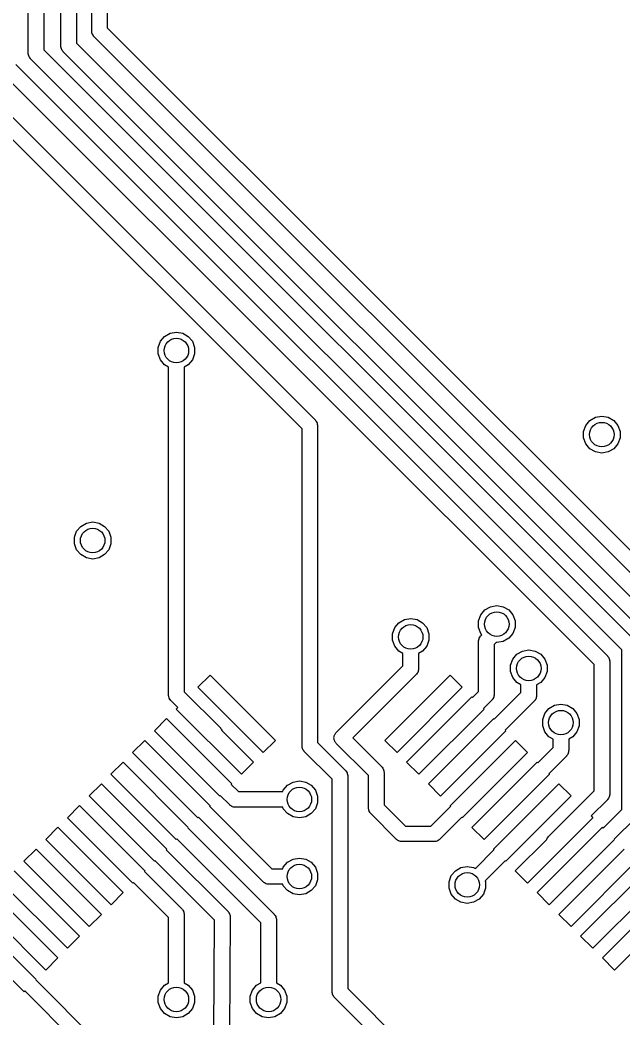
# Model space of a CAD drawing. Extents: x 10 to 287, y -200 to -10.
# Drawn here: x 138.17 to 147.97, y -108.42 to -92.19 of the extents above; entities that cross this region are included whole.
import ezdxf

# ---------------------------------------------------------------- set-up
doc = ezdxf.new("R2010")
doc.units = 0
doc.header["$MEASUREMENT"] = 0
doc.layers.add('BLACK', color=7, linetype='CONTINUOUS')

msp = doc.modelspace()

# ---------------------------------------------------------------- linework, layer by layer
at = {"layer": 'Black'}
for p, q in [((139.588, -71.8617), (139.588, -92.312)), ((139.334, -92.3646), (139.334, -71.9143)), ((138.834, -92.6135), (138.834, -72.1632)), ((139.088, -72.1106), (139.088, -92.5609)), ((138.303, -92.7247), (138.303, -72.3156)), ((138.557, -72.263), (138.557, -92.6721)), ((139.588, -92.312), (149.156, -101.88)), ((139.335, -92.3701), (139.334, -92.3646)), ((139.335, -92.3756), (139.335, -92.3701)), ((139.339, -92.3917), (139.335, -92.3756)), ((139.342, -92.408), (139.339, -92.3917)), ((139.345, -92.4128), (139.342, -92.408)), ((139.346, -92.4182), (139.345, -92.4128)), ((139.356, -92.4318), (139.346, -92.4182)), ((139.364, -92.4462), (139.356, -92.4318)), ((139.368, -92.4498), (139.364, -92.4462)), ((139.371, -92.4544), (139.368, -92.4498)), ((148.939, -102.022), (139.371, -92.4544)), ((138.557, -92.6721), (148.172, -102.287)), ((138.835, -92.619), (138.834, -92.6135)), ((138.834, -92.6245), (138.835, -92.619)), ((138.839, -92.6406), (138.834, -92.6245)), ((138.842, -92.6569), (138.839, -92.6406)), ((138.844, -92.6618), (138.842, -92.6569)), ((138.846, -92.6672), (138.844, -92.6618)), ((138.855, -92.6807), (138.846, -92.6672)), ((139.088, -92.5609), (148.671, -102.144)), ((138.304, -92.7302), (138.303, -92.7247)), ((138.303, -92.7357), (138.304, -92.7302)), ((138.308, -92.7518), (138.303, -92.7357)), ((138.311, -92.7681), (138.308, -92.7518)), ((138.313, -92.773), (138.311, -92.7681)), ((138.315, -92.7783), (138.313, -92.773)), ((138.324, -92.7919), (138.315, -92.7783)), ((138.333, -92.8063), (138.324, -92.7919)), ((138.337, -92.8099), (138.333, -92.8063)), ((138.34, -92.8145), (138.337, -92.8099)), ((147.955, -102.429), (138.34, -92.8145)), ((138.864, -92.6951), (138.855, -92.6807)), ((138.868, -92.6987), (138.864, -92.6951)), ((138.871, -92.7033), (138.868, -92.6987)), ((148.454, -102.286), (138.871, -92.7033)), ((138.103, -92.9114), (147.718, -102.526)), ((147.501, -102.669), (137.886, -93.0538)), ((137.587, -93.3102), (142.97, -98.6933)), ((142.753, -98.8357), (137.37, -93.4526)), ((140.45, -97.411), (140.518, -97.3309)), ((140.518, -97.3309), (140.608, -97.2787)), ((140.608, -97.2787), (140.711, -97.2605)), ((140.711, -97.2605), (140.814, -97.2787)), ((140.814, -97.2787), (140.904, -97.3309)), ((140.904, -97.3309), (140.971, -97.411)), ((140.415, -97.5092), (140.45, -97.411)), ((140.415, -97.6136), (140.415, -97.5092)), ((140.971, -97.411), (141.007, -97.5092)), ((141.007, -97.5092), (141.007, -97.6136)), ((140.45, -97.7118), (140.415, -97.6136)), ((141.007, -97.6136), (140.971, -97.7118)), ((140.518, -97.7919), (140.45, -97.7118)), ((140.584, -97.8302), (140.518, -97.7919)), ((140.584, -103.162), (140.584, -97.8302)), ((140.904, -97.7919), (140.838, -97.8302)), ((140.838, -97.8302), (140.838, -103.109)), ((140.971, -97.7118), (140.904, -97.7919)), ((147.433, -98.6975), (147.524, -98.6452)), ((147.524, -98.6452), (147.627, -98.6271)), ((147.627, -98.6271), (147.729, -98.6452)), ((147.729, -98.6452), (147.82, -98.6975)), ((142.753, -103.99), (142.753, -98.8357)), ((142.97, -98.6933), (142.973, -98.6978)), ((142.973, -98.6978), (142.977, -98.7014)), ((142.977, -98.7014), (142.986, -98.7158)), ((142.986, -98.7158), (142.995, -98.7294)), ((142.995, -98.7294), (142.997, -98.7348)), ((142.997, -98.7348), (142.999, -98.7396)), ((142.999, -98.7396), (143.002, -98.756)), ((143.002, -98.756), (143.007, -98.772)), ((143.007, -98.772), (143.006, -98.7776)), ((143.006, -98.7776), (143.007, -98.7831)), ((143.007, -98.7831), (143.007, -103.937)), ((147.33, -98.8757), (147.366, -98.7775)), ((147.366, -98.7775), (147.433, -98.6975)), ((147.82, -98.6975), (147.887, -98.7775)), ((147.887, -98.7775), (147.923, -98.8757)), ((147.33, -98.9802), (147.33, -98.8757)), ((147.366, -99.0784), (147.33, -98.9802)), ((147.923, -98.9802), (147.887, -99.0784)), ((147.923, -98.8757), (147.923, -98.9802)), ((147.433, -99.1584), (147.366, -99.0784)), ((147.524, -99.2107), (147.433, -99.1584)), ((147.82, -99.1584), (147.729, -99.2107)), ((147.887, -99.0784), (147.82, -99.1584)), ((147.627, -99.2288), (147.524, -99.2107)), ((147.729, -99.2107), (147.627, -99.2288)), ((139.089, -100.5), (139.157, -100.42)), ((139.157, -100.42), (139.247, -100.367)), ((139.247, -100.367), (139.35, -100.349)), ((139.35, -100.349), (139.453, -100.367)), ((139.453, -100.367), (139.543, -100.42)), ((139.543, -100.42), (139.611, -100.5)), ((139.054, -100.598), (139.089, -100.5)), ((139.054, -100.702), (139.054, -100.598)), ((139.611, -100.5), (139.646, -100.598)), ((139.646, -100.598), (139.646, -100.702)), ((139.089, -100.8), (139.054, -100.702)), ((139.646, -100.702), (139.611, -100.8)), ((139.157, -100.88), (139.089, -100.8)), ((139.247, -100.933), (139.157, -100.88)), ((139.35, -100.951), (139.247, -100.933)), ((139.453, -100.933), (139.35, -100.951)), ((139.543, -100.88), (139.453, -100.933)), ((139.611, -100.8), (139.543, -100.88)), ((145.727, -101.78), (145.817, -101.727)), ((145.817, -101.727), (145.92, -101.709)), ((145.92, -101.709), (146.023, -101.727)), ((146.023, -101.727), (146.113, -101.78)), ((144.417, -101.935), (144.52, -101.916)), ((144.52, -101.916), (144.623, -101.935)), ((145.624, -101.958), (145.659, -101.86)), ((145.659, -101.86), (145.727, -101.78)), ((146.113, -101.78), (146.181, -101.86)), ((146.181, -101.86), (146.216, -101.958)), ((144.224, -102.165), (144.26, -102.067)), ((144.26, -102.067), (144.327, -101.987)), ((144.327, -101.987), (144.417, -101.935)), ((144.623, -101.935), (144.713, -101.987)), ((144.713, -101.987), (144.781, -102.067)), ((144.781, -102.067), (144.816, -102.165)), ((145.624, -102.062), (145.624, -101.958)), ((145.659, -102.16), (145.624, -102.062)), ((146.216, -102.062), (146.181, -102.16)), ((146.216, -101.958), (146.216, -102.062)), ((144.224, -102.269), (144.224, -102.165)), ((144.816, -102.165), (144.816, -102.269)), ((145.628, -102.263), (145.631, -102.247)), ((145.631, -102.247), (145.633, -102.242)), ((145.633, -102.242), (145.635, -102.236)), ((145.635, -102.236), (145.644, -102.223)), ((145.644, -102.223), (145.653, -102.208)), ((145.653, -102.208), (145.657, -102.205)), ((145.657, -102.205), (145.66, -102.2)), ((145.678, -102.182), (145.659, -102.16)), ((145.66, -102.2), (145.678, -102.182)), ((146.113, -102.24), (146.023, -102.293)), ((146.181, -102.16), (146.113, -102.24)), ((144.26, -102.368), (144.224, -102.269)), ((144.327, -102.448), (144.26, -102.368)), ((144.781, -102.368), (144.713, -102.448)), ((144.816, -102.269), (144.781, -102.368)), ((145.623, -102.279), (145.628, -102.263)), ((145.624, -102.284), (145.623, -102.279)), ((145.623, -102.29), (145.624, -102.284)), ((145.623, -103.104), (145.623, -102.29)), ((145.91, -102.309), (145.877, -102.343)), ((145.877, -102.343), (145.877, -103.156)), ((145.92, -102.311), (145.91, -102.309)), ((146.023, -102.293), (145.92, -102.311)), ((144.393, -102.486), (144.327, -102.448)), ((144.393, -102.687), (144.393, -102.486)), ((144.713, -102.448), (144.647, -102.486)), ((144.647, -102.486), (144.647, -102.74)), ((146.179, -102.58), (146.247, -102.5)), ((146.247, -102.5), (146.337, -102.447)), ((146.337, -102.447), (146.44, -102.429)), ((146.44, -102.429), (146.543, -102.447)), ((146.543, -102.447), (146.633, -102.5)), ((146.633, -102.5), (146.701, -102.58)), ((147.718, -102.526), (147.721, -102.531)), ((147.721, -102.531), (147.725, -102.534)), ((147.725, -102.534), (147.734, -102.549)), ((147.734, -102.549), (147.743, -102.562)), ((147.743, -102.562), (147.745, -102.568)), ((147.745, -102.568), (147.747, -102.573)), ((147.747, -102.573), (147.75, -102.589)), ((147.955, -105.022), (147.955, -102.429)), ((143.31, -103.77), (144.393, -102.687)), ((146.144, -102.678), (146.179, -102.58)), ((146.144, -102.782), (146.144, -102.678)), ((146.701, -102.58), (146.736, -102.678)), ((146.736, -102.678), (146.736, -102.782)), ((147.501, -104.722), (147.501, -102.669)), ((147.75, -102.589), (147.755, -102.605)), ((147.755, -102.605), (147.754, -102.61)), ((147.754, -102.61), (147.755, -102.616)), ((147.755, -102.616), (147.755, -104.775)), ((141.061, -103.037), (141.259, -102.839)), ((141.259, -102.839), (142.32, -103.901)), ((144.61, -102.83), (143.58, -103.86)), ((144.1, -103.901), (145.162, -102.839)), ((144.613, -102.825), (144.61, -102.83)), ((144.617, -102.822), (144.613, -102.825)), ((144.626, -102.807), (144.617, -102.822)), ((144.635, -102.794), (144.626, -102.807)), ((144.637, -102.788), (144.635, -102.794)), ((144.639, -102.783), (144.637, -102.788)), ((144.642, -102.767), (144.639, -102.783)), ((144.647, -102.751), (144.642, -102.767)), ((144.647, -102.74), (144.646, -102.746)), ((144.646, -102.746), (144.647, -102.751)), ((145.162, -102.839), (145.359, -103.037)), ((146.179, -102.88), (146.144, -102.782)), ((146.247, -102.96), (146.179, -102.88)), ((146.701, -102.88), (146.633, -102.96)), ((146.736, -102.782), (146.701, -102.88)), ((142.123, -104.099), (141.061, -103.037)), ((145.359, -103.037), (144.298, -104.099)), ((146.313, -102.999), (146.247, -102.96)), ((146.313, -103.121), (146.313, -102.999)), ((146.633, -102.96), (146.567, -102.999)), ((146.567, -102.999), (146.567, -103.174)), ((140.585, -103.168), (140.584, -103.162)), ((140.584, -103.173), (140.585, -103.168)), ((140.589, -103.189), (140.584, -103.173)), ((140.592, -103.206), (140.589, -103.189)), ((140.594, -103.21), (140.592, -103.206)), ((140.596, -103.216), (140.594, -103.21)), ((140.605, -103.229), (140.596, -103.216)), ((140.838, -103.109), (141.426, -103.697)), ((144.454, -104.255), (145.516, -103.193)), ((145.516, -103.193), (145.524, -103.202)), ((145.524, -103.202), (145.623, -103.104)), ((145.856, -103.224), (145.847, -103.238)), ((145.865, -103.21), (145.856, -103.224)), ((145.867, -103.205), (145.865, -103.21)), ((145.869, -103.2), (145.867, -103.205)), ((145.872, -103.183), (145.869, -103.2)), ((145.877, -103.167), (145.872, -103.183)), ((145.877, -103.156), (145.876, -103.162)), ((145.876, -103.162), (145.877, -103.167)), ((145.878, -103.556), (146.313, -103.121)), ((146.557, -103.222), (146.555, -103.228)), ((146.559, -103.217), (146.557, -103.222)), ((146.562, -103.201), (146.559, -103.217)), ((146.567, -103.185), (146.562, -103.201)), ((146.567, -103.174), (146.566, -103.18)), ((146.566, -103.18), (146.567, -103.185)), ((140.614, -103.244), (140.605, -103.229)), ((140.618, -103.247), (140.614, -103.244)), ((140.621, -103.252), (140.618, -103.247)), ((140.734, -103.365), (140.621, -103.252)), ((140.707, -103.391), (140.734, -103.365)), ((145.84, -103.246), (145.704, -103.382)), ((145.704, -103.382), (145.713, -103.391)), ((145.843, -103.242), (145.84, -103.246)), ((145.847, -103.238), (145.843, -103.242)), ((146.53, -103.264), (146.058, -103.736)), ((146.533, -103.259), (146.53, -103.264)), ((146.537, -103.256), (146.533, -103.259)), ((146.546, -103.241), (146.537, -103.256)), ((146.555, -103.228), (146.546, -103.241)), ((146.701, -103.461), (146.768, -103.381)), ((146.768, -103.381), (146.859, -103.329)), ((146.859, -103.329), (146.962, -103.311)), ((146.962, -103.311), (147.065, -103.329)), ((147.065, -103.329), (147.155, -103.381)), ((147.155, -103.381), (147.222, -103.461)), ((140.354, -103.745), (140.551, -103.547)), ((140.551, -103.547), (141.613, -104.609)), ((141.769, -104.452), (140.707, -103.391)), ((145.713, -103.391), (144.652, -104.452)), ((144.808, -104.609), (145.869, -103.547)), ((145.869, -103.547), (145.878, -103.556)), ((146.666, -103.559), (146.701, -103.461)), ((147.222, -103.461), (147.258, -103.559)), ((141.426, -103.697), (141.429, -103.702)), ((141.429, -103.702), (141.433, -103.705)), ((141.433, -103.705), (141.441, -103.72)), ((146.666, -103.664), (146.666, -103.559)), ((146.701, -103.762), (146.666, -103.664)), ((147.258, -103.664), (147.222, -103.762)), ((147.258, -103.559), (147.258, -103.664)), ((141.415, -104.806), (140.354, -103.745)), ((141.441, -103.72), (141.451, -103.733)), ((141.451, -103.733), (141.452, -103.739)), ((141.452, -103.739), (141.455, -103.743)), ((141.455, -103.743), (141.967, -104.255)), ((143.273, -103.849), (143.276, -103.838)), ((143.274, -103.86), (143.273, -103.849)), ((143.273, -103.871), (143.274, -103.86)), ((143.276, -103.882), (143.273, -103.871)), ((143.276, -103.838), (143.277, -103.827)), ((143.277, -103.827), (143.282, -103.817)), ((143.282, -103.817), (143.285, -103.806)), ((143.285, -103.806), (143.291, -103.797)), ((143.291, -103.797), (143.296, -103.787)), ((143.296, -103.787), (143.304, -103.779)), ((143.304, -103.779), (143.31, -103.77)), ((143.58, -103.86), (144.05, -104.33)), ((146.067, -103.745), (145.005, -104.806)), ((146.058, -103.736), (146.067, -103.745)), ((146.768, -103.842), (146.701, -103.762)), ((146.835, -103.88), (146.768, -103.842)), ((147.155, -103.842), (147.089, -103.88)), ((147.222, -103.762), (147.155, -103.842)), ((140, -104.099), (140.197, -103.901)), ((140.197, -103.901), (141.259, -104.962)), ((142.32, -103.901), (142.123, -104.099)), ((142.754, -103.996), (142.753, -103.99)), ((142.753, -104.001), (142.754, -103.996)), ((142.758, -104.017), (142.753, -104.001)), ((142.761, -104.033), (142.758, -104.017)), ((142.763, -104.038), (142.761, -104.033)), ((143.007, -103.937), (143.46, -104.39)), ((143.277, -103.893), (143.276, -103.882)), ((143.282, -103.903), (143.277, -103.893)), ((143.285, -103.914), (143.282, -103.903)), ((143.291, -103.923), (143.285, -103.914)), ((143.296, -103.933), (143.291, -103.923)), ((143.304, -103.941), (143.296, -103.933)), ((143.31, -103.95), (143.304, -103.941)), ((143.833, -104.473), (143.31, -103.95)), ((144.298, -104.099), (144.1, -103.901)), ((145.162, -104.962), (146.223, -103.901)), ((146.223, -103.901), (146.421, -104.099)), ((146.585, -104.263), (146.835, -104.014)), ((146.835, -104.014), (146.835, -103.88)), ((147.089, -103.88), (147.089, -104.066)), ((141.061, -105.16), (140, -104.099)), ((142.765, -104.044), (142.763, -104.038)), ((142.774, -104.057), (142.765, -104.044)), ((142.783, -104.072), (142.774, -104.057)), ((142.787, -104.075), (142.783, -104.072)), ((142.79, -104.08), (142.787, -104.075)), ((143.243, -104.533), (142.79, -104.08)), ((146.421, -104.099), (145.359, -105.16)), ((147.052, -104.156), (146.765, -104.443)), ((147.055, -104.152), (147.052, -104.156)), ((147.059, -104.148), (147.055, -104.152)), ((147.067, -104.134), (147.059, -104.148)), ((147.077, -104.12), (147.067, -104.134)), ((147.078, -104.115), (147.077, -104.12)), ((147.081, -104.11), (147.078, -104.115)), ((147.084, -104.093), (147.081, -104.11)), ((147.088, -104.077), (147.084, -104.093)), ((147.089, -104.066), (147.088, -104.072)), ((147.088, -104.072), (147.088, -104.077)), ((139.646, -104.452), (139.844, -104.255)), ((139.844, -104.255), (140.905, -105.316)), ((141.967, -104.255), (141.769, -104.452)), ((144.05, -104.33), (144.053, -104.335)), ((144.053, -104.335), (144.057, -104.338)), ((144.057, -104.338), (144.066, -104.353)), ((144.066, -104.353), (144.075, -104.366)), ((144.652, -104.452), (144.454, -104.255)), ((145.516, -105.316), (146.577, -104.255)), ((146.577, -104.255), (146.585, -104.263)), ((140.707, -105.514), (139.646, -104.452)), ((143.46, -104.39), (143.463, -104.395)), ((143.463, -104.395), (143.467, -104.398)), ((143.467, -104.398), (143.476, -104.413)), ((143.476, -104.413), (143.485, -104.426)), ((143.485, -104.426), (143.487, -104.432)), ((143.487, -104.432), (143.489, -104.437)), ((143.489, -104.437), (143.492, -104.453)), ((143.492, -104.453), (143.497, -104.469)), ((143.497, -104.469), (143.496, -104.474)), ((143.496, -104.474), (143.497, -104.48)), ((143.497, -104.48), (143.497, -107.937)), ((143.833, -105), (143.833, -104.473)), ((144.075, -104.366), (144.077, -104.372)), ((144.077, -104.372), (144.079, -104.377)), ((144.079, -104.377), (144.082, -104.393)), ((144.082, -104.393), (144.087, -104.409)), ((144.087, -104.409), (144.086, -104.414)), ((144.086, -104.414), (144.087, -104.42)), ((144.087, -104.42), (144.087, -104.947)), ((146.775, -104.452), (145.713, -105.514)), ((146.765, -104.443), (146.775, -104.452)), ((139.294, -104.804), (139.492, -104.607)), ((139.492, -104.607), (140.553, -105.668)), ((141.613, -104.609), (141.604, -104.617)), ((141.604, -104.617), (141.721, -104.734)), ((142.449, -104.711), (142.517, -104.631)), ((142.517, -104.631), (142.607, -104.579)), ((142.607, -104.579), (142.71, -104.56)), ((142.71, -104.56), (142.813, -104.579)), ((142.813, -104.579), (142.903, -104.631)), ((142.903, -104.631), (142.97, -104.711)), ((143.243, -107.99), (143.243, -104.533)), ((145.005, -104.806), (144.808, -104.609)), ((145.868, -105.668), (146.929, -104.607)), ((146.929, -104.607), (147.127, -104.804)), ((140.355, -105.866), (139.294, -104.804)), ((141.424, -104.797), (141.415, -104.806)), ((141.579, -104.951), (141.424, -104.797)), ((141.721, -104.734), (142.441, -104.734)), ((142.441, -104.734), (142.449, -104.711)), ((142.97, -104.711), (143.006, -104.809)), ((143.006, -104.809), (143.006, -104.914)), ((147.127, -104.804), (146.065, -105.866)), ((146.761, -105.462), (147.501, -104.722)), ((147.734, -104.842), (147.725, -104.857)), ((147.743, -104.829), (147.734, -104.842)), ((147.745, -104.823), (147.743, -104.829)), ((147.747, -104.818), (147.745, -104.823)), ((147.75, -104.802), (147.747, -104.818)), ((147.755, -104.786), (147.75, -104.802)), ((147.755, -104.775), (147.754, -104.781)), ((147.754, -104.781), (147.755, -104.786)), ((138.94, -105.158), (139.138, -104.961)), ((139.138, -104.961), (140.199, -106.022)), ((141.259, -104.962), (141.25, -104.972)), ((141.25, -104.972), (142.265, -105.987)), ((141.583, -104.954), (141.579, -104.951)), ((141.587, -104.959), (141.583, -104.954)), ((141.601, -104.967), (141.587, -104.959)), ((141.615, -104.976), (141.601, -104.967)), ((141.62, -104.978), (141.615, -104.976)), ((141.625, -104.981), (141.62, -104.978)), ((141.641, -104.984), (141.625, -104.981)), ((141.657, -104.988), (141.641, -104.984)), ((141.663, -104.987), (141.657, -104.988)), ((141.668, -104.988), (141.663, -104.987)), ((142.441, -104.988), (141.668, -104.988)), ((142.449, -105.012), (142.441, -104.988)), ((143.006, -104.914), (142.97, -105.012)), ((143.834, -105.006), (143.833, -105)), ((143.833, -105.011), (143.834, -105.006)), ((144.087, -104.947), (144.433, -105.293)), ((144.849, -105.293), (145.171, -104.971)), ((145.171, -104.971), (145.162, -104.962)), ((147.718, -104.865), (147.452, -105.13)), ((147.721, -104.86), (147.718, -104.865)), ((147.725, -104.857), (147.721, -104.86)), ((140.002, -106.22), (138.94, -105.158)), ((141.07, -105.151), (141.061, -105.16)), ((142.122, -106.203), (141.07, -105.151)), ((142.517, -105.092), (142.449, -105.012)), ((142.607, -105.144), (142.517, -105.092)), ((142.71, -105.162), (142.607, -105.144)), ((142.813, -105.144), (142.71, -105.162)), ((142.903, -105.092), (142.813, -105.144)), ((142.97, -105.012), (142.903, -105.092)), ((143.838, -105.027), (143.833, -105.011)), ((143.841, -105.043), (143.838, -105.027)), ((143.843, -105.048), (143.841, -105.043)), ((143.845, -105.054), (143.843, -105.048)), ((143.854, -105.067), (143.845, -105.054)), ((143.863, -105.082), (143.854, -105.067)), ((143.867, -105.085), (143.863, -105.082)), ((143.87, -105.09), (143.867, -105.085)), ((144.29, -105.51), (143.87, -105.09)), ((145.35, -105.151), (144.991, -105.51)), ((145.359, -105.16), (145.35, -105.151)), ((147.48, -105.158), (146.419, -106.22)), ((147.452, -105.13), (147.48, -105.158)), ((147.649, -105.327), (147.955, -105.022)), ((148.172, -105.164), (147.829, -105.507)), ((138.586, -105.512), (138.784, -105.314)), ((138.784, -105.314), (139.845, -106.376)), ((140.905, -105.316), (140.897, -105.325)), ((140.897, -105.325), (142.299, -106.727)), ((144.433, -105.293), (144.849, -105.293)), ((145.713, -105.514), (145.516, -105.316)), ((146.575, -106.376), (147.637, -105.314)), ((147.637, -105.314), (147.649, -105.327)), ((146.736, -105.498), (146.745, -105.485)), ((146.745, -105.485), (146.754, -105.47)), ((146.754, -105.47), (146.758, -105.467)), ((146.758, -105.467), (146.761, -105.462)), ((139.648, -106.573), (138.586, -105.512)), ((140.717, -105.504), (140.707, -105.514)), ((142.083, -106.87), (140.717, -105.504)), ((144.295, -105.513), (144.29, -105.51)), ((144.298, -105.517), (144.295, -105.513)), ((144.313, -105.526), (144.298, -105.517)), ((144.326, -105.535), (144.313, -105.526)), ((144.332, -105.537), (144.326, -105.535)), ((144.337, -105.539), (144.332, -105.537)), ((144.353, -105.542), (144.337, -105.539)), ((144.369, -105.547), (144.353, -105.542)), ((144.374, -105.546), (144.369, -105.547)), ((144.38, -105.547), (144.374, -105.546)), ((144.902, -105.547), (144.38, -105.547)), ((144.907, -105.546), (144.902, -105.547)), ((144.913, -105.547), (144.907, -105.546)), ((144.929, -105.542), (144.913, -105.547)), ((144.945, -105.539), (144.929, -105.542)), ((144.95, -105.537), (144.945, -105.539)), ((144.955, -105.535), (144.95, -105.537)), ((144.969, -105.526), (144.955, -105.535)), ((144.983, -105.517), (144.969, -105.526)), ((144.987, -105.513), (144.983, -105.517)), ((144.991, -105.51), (144.987, -105.513)), ((146.221, -106.022), (146.731, -105.513)), ((146.731, -105.513), (146.732, -105.509)), ((146.732, -105.509), (146.734, -105.504)), ((146.734, -105.504), (146.736, -105.498)), ((147.834, -105.512), (146.773, -106.573)), ((147.829, -105.507), (147.834, -105.512)), ((138.233, -105.866), (138.43, -105.668)), ((138.43, -105.668), (139.492, -106.73)), ((140.553, -105.668), (140.544, -105.678)), ((140.544, -105.678), (141.55, -106.684)), ((142.607, -105.831), (142.71, -105.813)), ((142.71, -105.813), (142.813, -105.831)), ((145.571, -105.983), (145.877, -105.677)), ((145.877, -105.677), (145.868, -105.668)), ((146.929, -106.73), (147.99, -105.668)), ((139.294, -106.927), (138.233, -105.866)), ((140.364, -105.857), (140.355, -105.866)), ((141.333, -106.826), (140.364, -105.857)), ((142.441, -105.987), (142.449, -105.963)), ((142.449, -105.963), (142.517, -105.883)), ((142.517, -105.883), (142.607, -105.831)), ((142.813, -105.831), (142.903, -105.883)), ((142.903, -105.883), (142.97, -105.963)), ((142.97, -105.963), (143.006, -106.061)), ((145.247, -106.02), (145.337, -105.967)), ((145.337, -105.967), (145.44, -105.949)), ((145.44, -105.949), (145.543, -105.967)), ((145.543, -105.967), (145.571, -105.983)), ((146.056, -105.857), (145.731, -106.182)), ((146.065, -105.866), (146.056, -105.857)), ((148.188, -105.866), (147.127, -106.927)), ((138.076, -106.022), (139.138, -107.084)), ((140.199, -106.022), (140.19, -106.031)), ((140.19, -106.031), (140.801, -106.641)), ((142.265, -105.987), (142.441, -105.987)), ((143.006, -106.061), (143.006, -106.166)), ((145.144, -106.198), (145.179, -106.1)), ((145.179, -106.1), (145.247, -106.02)), ((146.419, -106.22), (146.221, -106.022)), ((147.283, -107.084), (148.344, -106.022)), ((138.94, -107.281), (137.879, -106.22)), ((140.011, -106.21), (140.002, -106.22)), ((140.584, -106.783), (140.011, -106.21)), ((142.127, -106.207), (142.122, -106.203)), ((142.13, -106.211), (142.127, -106.207)), ((142.145, -106.219), (142.13, -106.211)), ((142.158, -106.229), (142.145, -106.219)), ((142.164, -106.23), (142.158, -106.229)), ((142.169, -106.233), (142.164, -106.23)), ((142.185, -106.236), (142.169, -106.233)), ((142.201, -106.24), (142.185, -106.236)), ((142.207, -106.24), (142.201, -106.24)), ((142.212, -106.241), (142.207, -106.24)), ((142.441, -106.241), (142.212, -106.241)), ((142.449, -106.264), (142.441, -106.241)), ((142.517, -106.344), (142.449, -106.264)), ((142.97, -106.264), (142.903, -106.344)), ((143.006, -106.166), (142.97, -106.264)), ((145.144, -106.302), (145.144, -106.198)), ((145.179, -106.4), (145.144, -106.302)), ((145.736, -106.302), (145.701, -106.4)), ((145.731, -106.182), (145.736, -106.198)), ((145.736, -106.198), (145.736, -106.302)), ((148.542, -106.22), (147.48, -107.281)), ((137.722, -106.376), (138.784, -107.437)), ((139.845, -106.376), (139.648, -106.573)), ((142.607, -106.396), (142.517, -106.344)), ((142.71, -106.414), (142.607, -106.396)), ((142.813, -106.396), (142.71, -106.414)), ((142.903, -106.344), (142.813, -106.396)), ((145.247, -106.48), (145.179, -106.4)), ((145.701, -106.4), (145.633, -106.48)), ((146.773, -106.573), (146.575, -106.376)), ((147.637, -107.437), (148.698, -106.376)), ((138.586, -107.635), (137.525, -106.573)), ((145.337, -106.533), (145.247, -106.48)), ((145.44, -106.551), (145.337, -106.533)), ((145.543, -106.533), (145.44, -106.551)), ((145.633, -106.48), (145.543, -106.533)), ((148.896, -106.573), (147.834, -107.635)), ((137.37, -106.728), (138.432, -107.789)), ((139.492, -106.73), (139.294, -106.927)), ((140.584, -107.844), (140.584, -106.783)), ((140.801, -106.641), (140.804, -106.646)), ((140.804, -106.646), (140.808, -106.649)), ((140.808, -106.649), (140.817, -106.664)), ((140.817, -106.664), (140.826, -106.677)), ((140.826, -106.677), (140.827, -106.683)), ((140.827, -106.683), (140.83, -106.687)), ((140.83, -106.687), (140.833, -106.704)), ((140.833, -106.704), (140.837, -106.72)), ((140.837, -106.72), (140.837, -106.725)), ((140.837, -106.725), (140.838, -106.731)), ((140.838, -106.731), (140.838, -107.844)), ((141.55, -106.684), (141.553, -106.689)), ((141.553, -106.689), (141.558, -106.693)), ((141.558, -106.693), (141.566, -106.707)), ((141.566, -106.707), (141.575, -106.72)), ((141.575, -106.72), (141.577, -106.726)), ((141.587, -106.775), (141.575, -108.66)), ((141.577, -106.726), (141.58, -106.731)), ((141.58, -106.731), (141.583, -106.747)), ((141.583, -106.747), (141.587, -106.763)), ((141.587, -106.763), (141.586, -106.769)), ((141.586, -106.769), (141.587, -106.775)), ((142.299, -106.727), (142.303, -106.732)), ((142.303, -106.732), (142.307, -106.736)), ((142.307, -106.736), (142.315, -106.75)), ((142.315, -106.75), (142.325, -106.763)), ((142.325, -106.763), (142.326, -106.769)), ((142.326, -106.769), (142.329, -106.774)), ((142.329, -106.774), (142.332, -106.79)), ((142.332, -106.79), (142.336, -106.806)), ((147.127, -106.927), (146.929, -106.73)), ((141.321, -108.658), (141.333, -106.826)), ((142.083, -107.844), (142.083, -106.87)), ((142.336, -106.806), (142.336, -106.812)), ((142.336, -106.812), (142.337, -106.817)), ((142.337, -106.817), (142.337, -107.844)), ((139.138, -107.084), (138.94, -107.281)), ((147.48, -107.281), (147.283, -107.084)), ((138.784, -107.437), (138.586, -107.635)), ((147.834, -107.635), (147.637, -107.437)), ((138.234, -107.987), (137.772, -107.524)), ((138.432, -107.789), (138.425, -107.796)), ((138.425, -107.796), (140.59, -109.96)), ((140.45, -107.962), (140.518, -107.882)), ((140.518, -107.882), (140.584, -107.844)), ((140.838, -107.844), (140.904, -107.882)), ((140.904, -107.882), (140.971, -107.962)), ((141.949, -107.962), (142.016, -107.882)), ((142.016, -107.882), (142.083, -107.844)), ((142.337, -107.844), (142.403, -107.882)), ((142.403, -107.882), (142.47, -107.962)), ((138.246, -107.975), (138.234, -107.987)), ((140.373, -110.103), (138.246, -107.975)), ((140.415, -108.06), (140.45, -107.962)), ((140.415, -108.165), (140.415, -108.06)), ((140.971, -107.962), (141.007, -108.06)), ((141.007, -108.06), (141.007, -108.165)), ((141.913, -108.06), (141.949, -107.962)), ((141.913, -108.165), (141.913, -108.06)), ((142.47, -107.962), (142.506, -108.06)), ((142.506, -108.06), (142.506, -108.165)), ((143.244, -107.995), (143.243, -107.99)), ((143.243, -108.001), (143.244, -107.995)), ((143.248, -108.017), (143.243, -108.001)), ((143.251, -108.033), (143.248, -108.017)), ((143.253, -108.038), (143.251, -108.033)), ((143.255, -108.043), (143.253, -108.038)), ((143.264, -108.057), (143.255, -108.043)), ((143.273, -108.071), (143.264, -108.057)), ((143.277, -108.075), (143.273, -108.071)), ((143.28, -108.079), (143.277, -108.075)), ((143.372, -108.171), (143.28, -108.079)), ((143.497, -107.937), (143.552, -107.992)), ((143.552, -107.992), (145.05, -109.49)), ((140.45, -108.263), (140.415, -108.165)), ((141.007, -108.165), (140.971, -108.263)), ((141.949, -108.263), (141.913, -108.165)), ((142.506, -108.165), (142.47, -108.263)), ((144.833, -109.633), (143.372, -108.171)), ((140.518, -108.343), (140.45, -108.263)), ((140.608, -108.395), (140.518, -108.343)), ((140.711, -108.413), (140.608, -108.395)), ((140.814, -108.395), (140.711, -108.413)), ((140.904, -108.343), (140.814, -108.395)), ((140.971, -108.263), (140.904, -108.343)), ((142.016, -108.343), (141.949, -108.263)), ((142.107, -108.395), (142.016, -108.343)), ((142.21, -108.413), (142.107, -108.395)), ((142.312, -108.395), (142.21, -108.413)), ((142.403, -108.343), (142.312, -108.395)), ((142.47, -108.263), (142.403, -108.343))]:
    msp.add_line(p, q, dxfattribs=at)
for centre in [(140.711, -97.5614), (147.627, -98.9279), (139.35, -100.65), (145.92, -102.01), (144.52, -102.217), (146.44, -102.73), (146.962, -103.612), (142.71, -104.861), (142.71, -106.114), (145.44, -106.25), (140.711, -108.113), (142.21, -108.113)]:
    msp.add_circle(centre, 0.1994, dxfattribs=at)

doc.saveas('drawing.dxf')
